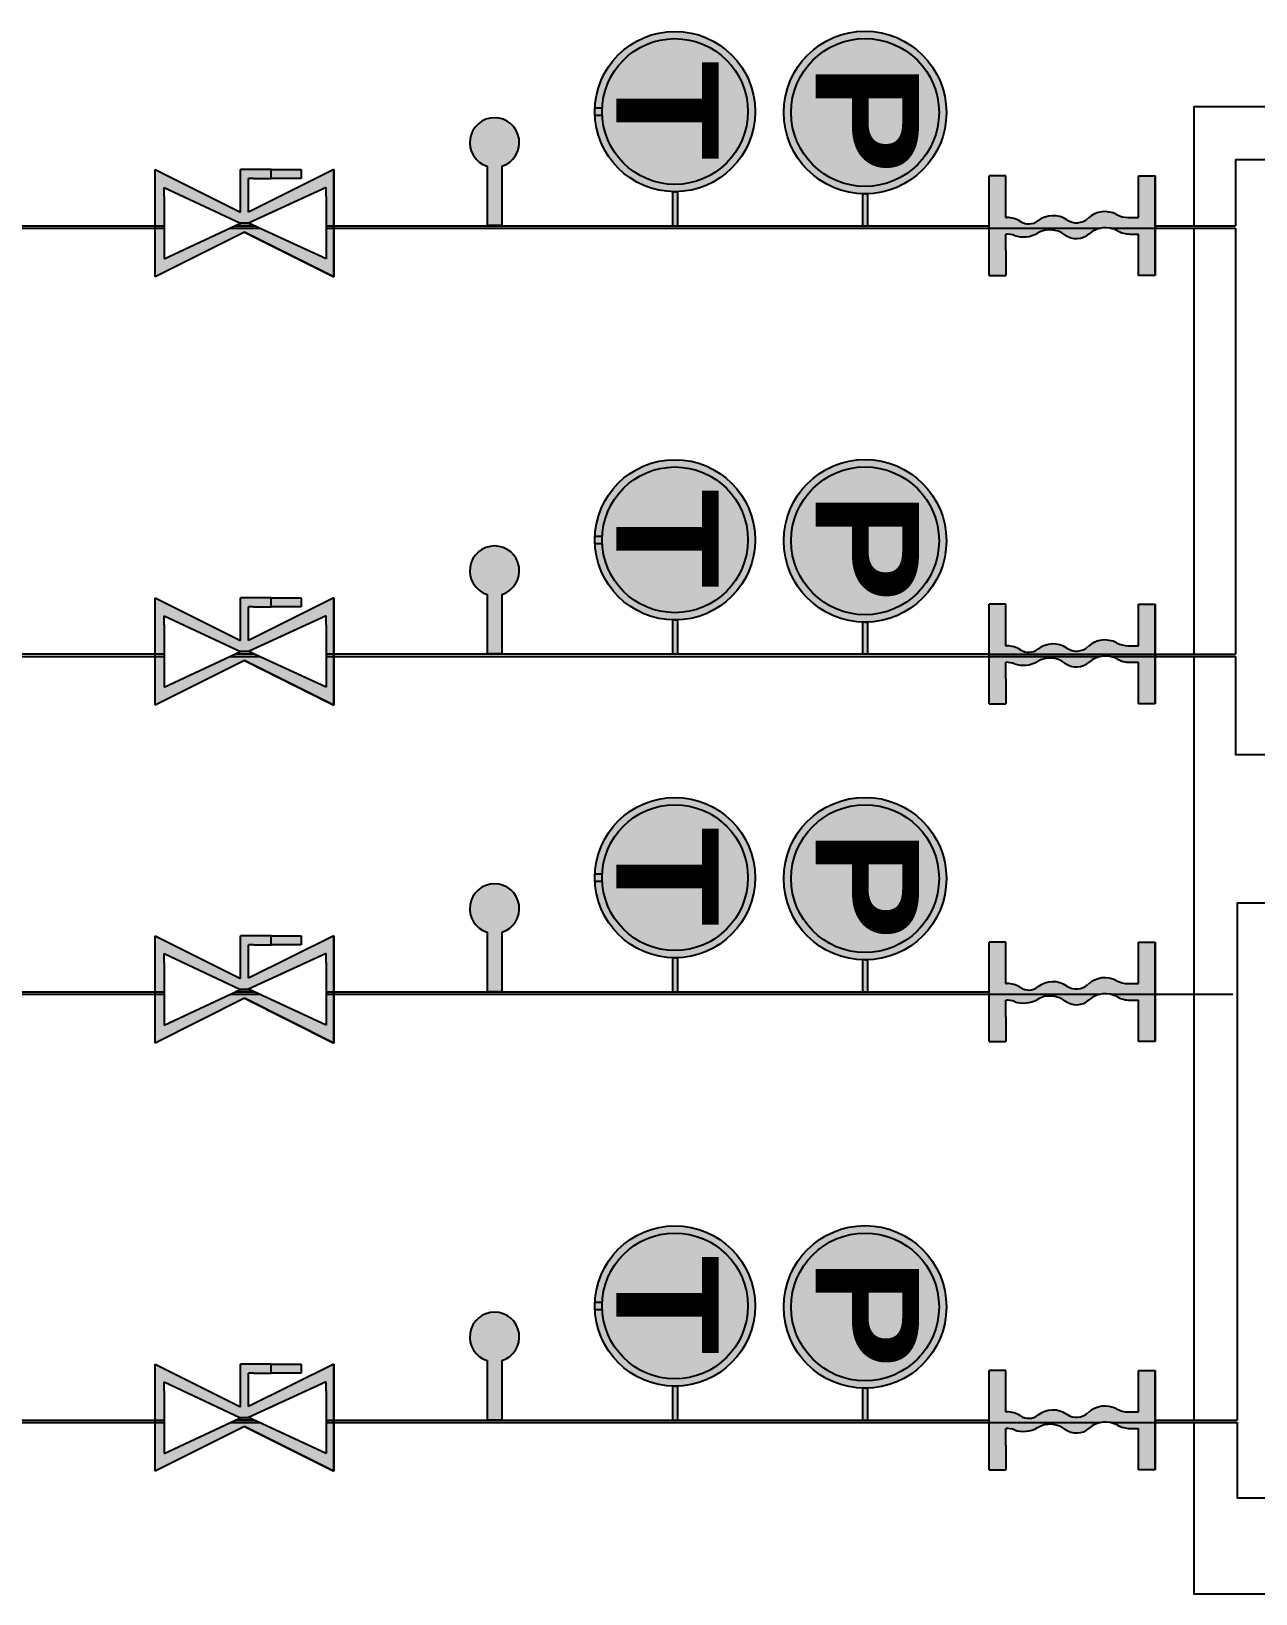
# Model space of a CAD drawing. Header units: millimetres. Extents: x -3738 to 3262, y -2165 to 2136.
# Drawn here: x 597.8 to 844.8, y -771.7 to -456.5 of the extents above; entities that cross this region are included whole.
import ezdxf

# ---------------------------------------------------------------- set-up
doc = ezdxf.new("R2010")
doc.units = ezdxf.units.MM
doc.styles.get("Standard").update_dxf_attribs({"font": 'arial.ttf'})

msp = doc.modelspace()

# ---------------------------------------------------------------- hatches: boundary and pattern name
h = msp.add_hatch(color=256)
h.set_gradient(color1=(255, 255, 255), tint=1)
h.paths.add_polyline_path([(742.34, -472.65, 1), (712.94, -472.65, 1)], flags=16)
h.paths.add_polyline_path([(701.8, -456.96), (701.8, -488.01), (752.63, -488.01), (752.63, -456.96)], flags=9)
h = msp.add_hatch(color=256)
h.set_gradient(color1=(255, 255, 255), tint=1)
h.paths.add_polyline_path([(742.34, -472.65, 1), (712.94, -472.65, 1)], flags=16)
h.paths.add_polyline_path([(701.8, -456.96), (701.8, -488.01), (752.63, -488.01), (752.63, -456.96)], flags=9)
h = msp.add_hatch(color=256)
h.set_gradient(color1=(255, 255, 255), tint=1)
h.paths.add_polyline_path([(711.49, -473.38), (712.96, -473.38, -0.012506), (712.94, -472.65, -0.012506), (712.96, -471.91), (711.49, -471.91, 0.011368), (711.47, -472.65, 0.011368)])
h.paths.add_polyline_path([(711.49, -473.38, 0.977519), (743.81, -472.65, 0.977519), (711.49, -471.91), (712.96, -471.91, -0.975297), (742.34, -472.65, -0.975297), (712.96, -473.38)])
h = msp.add_hatch(color=256)
h.set_gradient(color1=(255, 255, 255), tint=1)
h.paths.add_polyline_path([(727.64, -487.35, -0.38517), (713.01, -474.12), (711.54, -474.12, 0.387795), (727.64, -488.82, 1), (727.64, -456.48, 0.387795), (711.54, -471.18), (713.01, -471.18, -0.38517), (727.64, -457.95, -1)])
h = msp.add_hatch(color=256)
h.set_gradient(color1=(255, 255, 255), tint=1)
h.paths.add_polyline_path([(749.6, -473.6), (751.09, -473.6, -0.025016), (751.09, -472.11), (749.6, -472.11, 0.022739)])
h.paths.add_polyline_path([(749.6, -473.6, 0.400957), (765.98, -489.25, 1), (765.98, -456.45, 0.400957), (749.6, -472.11), (751.09, -472.11, -0.399638), (765.98, -457.95, -1), (765.98, -487.76, -0.399638), (751.09, -473.6)])
h = msp.add_hatch(color=256)
h.set_gradient(color1=(255, 255, 255), tint=1)
h.paths.add_polyline_path([(765.98, -487.76, -0.38517), (751.14, -474.34), (749.65, -474.34, 0.387795), (765.98, -489.25, 1), (765.98, -456.45, 0.387795), (749.65, -471.36), (751.14, -471.36, -0.38517), (765.98, -457.95, -1)])
h = msp.add_hatch(color=256)
h.set_gradient(color1=(255, 255, 255), tint=1)
h.paths.add_polyline_path([(780.88, -472.85, 1), (751.07, -472.85, 1)], flags=16)
h.paths.add_polyline_path([(741.74, -457.88), (741.74, -489.37), (793.29, -489.37), (793.29, -457.88)], flags=9)
h = msp.add_hatch(color=256)
h.set_gradient(color1=(255, 255, 255), tint=1)
h.paths.add_polyline_path([(780.88, -472.85, 1), (751.07, -472.85, 1)], flags=16)
h.paths.add_polyline_path([(741.74, -457.88), (741.74, -489.37), (793.29, -489.37), (793.29, -457.88)], flags=9)
h = msp.add_hatch(color=256)
h.set_gradient(color1=(255, 255, 255), tint=1)
h.paths.add_polyline_path([(692.75, -483.67, 6.513131), (689.75, -483.67), (689.75, -495.67), (692.75, -495.67)])
h = msp.add_hatch(color=256)
h.set_gradient(color1=(0, 0, 255), color2=(255, 255, 0), tint=1)
h.paths.add_polyline_path([(641.63, -492.94), (641.63, -486.18), (642.63, -486.18), (646.23, -486.18), (646.23, -484.37), (640.02, -484.37), (640.02, -485.24), (640.02, -492.98), (622.8, -484.37), (622.8, -506), (640.83, -496.99), (658.85, -506), (658.85, -484.37)])
h.paths.add_polyline_path([(641.63, -495.17), (657.28, -487.98), (657.28, -489.78), (657.28, -500.6), (657.28, -502.4)], flags=16)
h.paths.add_polyline_path([(640.02, -495.19), (624.6, -502.4), (624.6, -500.6), (624.6, -489.78), (624.6, -487.98)], flags=16)
h = msp.add_hatch(color=256)
h.set_gradient(color1=(255, 255, 255), tint=1)
h.paths.add_polyline_path([(641.63, -492.94), (641.63, -486.18), (642.63, -486.18), (646.23, -486.18), (646.23, -484.37), (640.02, -484.37), (640.02, -485.24), (640.02, -492.98), (622.8, -484.37), (622.8, -506), (640.83, -496.99), (658.85, -506), (658.85, -484.37)])
h.paths.add_polyline_path([(657.28, -487.98), (657.28, -489.78), (657.28, -500.6), (657.28, -502.4), (641.63, -495.17)], flags=16)
h.paths.add_polyline_path([(640.02, -495.19), (624.6, -502.4), (624.6, -500.6), (624.6, -489.78), (624.6, -487.98)], flags=16)
h = msp.add_hatch(color=256)
h.set_gradient(color1=(255, 255, 255), tint=1)
h.paths.add_polyline_path([(652.23, -484.37), (646.23, -484.37), (646.23, -486.18), (652.23, -486.18)])
h = msp.add_hatch(color=256)
h.set_gradient(color1=(255, 255, 255), tint=1)
h.paths.add_polyline_path([(791.03, -505.73), (794.37, -505.73), (794.37, -500.71), (794.37, -497.36), (794.42, -497.36, -0.084871), (796.09, -497.65, 0.220547), (800.74, -497.2, -0.300962), (806.27, -497.51, 0.352674), (811.16, -497.32, -0.316574), (816.91, -496.72, 0.128167), (819.36, -497.36), (821.15, -497.36), (821.15, -505.73), (824.5, -505.73), (824.5, -485.65), (821.15, -485.65), (821.15, -494.02), (819.06, -494.02, -0.122528), (816.71, -493.43, 0.319388), (810.94, -494.19, -0.349002), (806.68, -494.52, 0.322318), (800.82, -494.69, -0.317246), (797.33, -494.83, 0.144959), (794.6, -494.02), (794.37, -494.02), (794.37, -490.67), (794.37, -485.65), (791.03, -485.65)])
h = msp.add_hatch(color=256)
h.set_gradient(color1=(255, 255, 255), tint=1)
h.paths.add_polyline_path([(728.14, -488.82), (727.64, -488.82), (727.14, -488.82), (727.14, -495.19), (728.14, -495.19)])
h.paths.add_polyline_path([(728.14, -495.19), (727.14, -495.19), (727.14, -495.69), (728.14, -495.69)])
h = msp.add_hatch(color=256)
h.set_gradient(color1=(255, 255, 255), tint=1)
h.paths.add_polyline_path([(766.48, -489.25), (765.98, -489.25), (765.48, -489.25), (765.48, -495.19), (766.48, -495.19)])
h.paths.add_polyline_path([(766.48, -495.19), (765.48, -495.19), (765.48, -495.69), (766.48, -495.69)])
h = msp.add_hatch(color=256)
h.set_gradient(color1=(255, 255, 255), tint=1)
edge = h.paths.add_edge_path()
edge.add_line((824.5, -496.19), (815.47, -496.19))
edge.add_arc((814.46, -501.11), 5.02, 60.7856, 78.3359, ccw=False)
edge.add_arc((819.36, -492.34), 5.02, 240.7856, 270)
edge.add_line((819.36, -497.36), (821.15, -497.36))
edge.add_line((821.15, -497.36), (821.15, -505.73))
edge.add_line((821.15, -505.73), (824.5, -505.73))
edge.add_line((824.5, -505.73), (824.5, -496.19))
h = msp.add_hatch(color=256)
h.set_gradient(color1=(255, 255, 255), tint=1)
h.paths.add_polyline_path([(742.34, -559.06, 1), (712.94, -559.06, 1)], flags=16)
h.paths.add_polyline_path([(701.8, -543.37), (701.8, -574.42), (752.63, -574.42), (752.63, -543.37)], flags=9)
h = msp.add_hatch(color=256)
h.set_gradient(color1=(255, 255, 255), tint=1)
h.paths.add_polyline_path([(742.34, -559.06, 1), (712.94, -559.06, 1)], flags=16)
h.paths.add_polyline_path([(701.8, -543.37), (701.8, -574.42), (752.63, -574.42), (752.63, -543.37)], flags=9)
h = msp.add_hatch(color=256)
h.set_gradient(color1=(255, 255, 255), tint=1)
h.paths.add_polyline_path([(711.49, -559.79), (712.96, -559.79, -0.012506), (712.94, -559.06, -0.012506), (712.96, -558.32), (711.49, -558.32, 0.011368), (711.47, -559.06, 0.011368)])
h.paths.add_polyline_path([(711.49, -559.79, 0.977519), (743.81, -559.06, 0.977519), (711.49, -558.32), (712.96, -558.32, -0.975297), (742.34, -559.06, -0.975297), (712.96, -559.79)])
h = msp.add_hatch(color=256)
h.set_gradient(color1=(255, 255, 255), tint=1)
h.paths.add_polyline_path([(727.64, -573.76, -0.38517), (713.01, -560.53), (711.54, -560.53, 0.387795), (727.64, -575.23, 1), (727.64, -542.89, 0.387795), (711.54, -557.59), (713.01, -557.59, -0.38517), (727.64, -544.36, -1)])
h = msp.add_hatch(color=256)
h.set_gradient(color1=(255, 255, 255), tint=1)
h.paths.add_polyline_path([(780.88, -559.26, 1), (751.07, -559.26, 1)], flags=16)
h.paths.add_polyline_path([(741.74, -544.29), (741.74, -575.78), (793.29, -575.78), (793.29, -544.29)], flags=9)
h = msp.add_hatch(color=256)
h.set_gradient(color1=(255, 255, 255), tint=1)
h.paths.add_polyline_path([(780.88, -559.26, 1), (751.07, -559.26, 1)], flags=16)
h.paths.add_polyline_path([(741.74, -544.29), (741.74, -575.78), (793.29, -575.78), (793.29, -544.29)], flags=9)
h = msp.add_hatch(color=256)
h.set_gradient(color1=(255, 255, 255), tint=1)
h.paths.add_polyline_path([(749.6, -560.01), (751.09, -560.01, -0.025016), (751.09, -558.52), (749.6, -558.52, 0.022739)])
h.paths.add_polyline_path([(749.6, -560.01, 0.400957), (765.98, -575.66, 1), (765.98, -542.86, 0.400957), (749.6, -558.52), (751.09, -558.52, -0.399638), (765.98, -544.35, -1), (765.98, -574.17, -0.399638), (751.09, -560.01)])
h = msp.add_hatch(color=256)
h.set_gradient(color1=(255, 255, 255), tint=1)
h.paths.add_polyline_path([(765.98, -574.17, -0.38517), (751.14, -560.75), (749.65, -560.75, 0.387795), (765.98, -575.66, 1), (765.98, -542.86, 0.387795), (749.65, -557.77), (751.14, -557.77, -0.38517), (765.98, -544.35, -1)])
h = msp.add_hatch(color=256)
h.set_gradient(color1=(255, 255, 255), tint=1)
h.paths.add_polyline_path([(692.75, -570.07, 6.513131), (689.75, -570.07), (689.75, -582.07), (692.75, -582.07)])
h = msp.add_hatch(color=256)
h.set_gradient(color1=(0, 0, 255), color2=(255, 255, 0), tint=1)
h.paths.add_polyline_path([(641.63, -579.35), (641.63, -572.59), (642.63, -572.59), (646.23, -572.59), (646.23, -570.78), (640.02, -570.78), (640.02, -571.65), (640.02, -579.39), (622.8, -570.78), (622.8, -592.41), (640.83, -583.4), (658.85, -592.41), (658.85, -570.78)])
h.paths.add_polyline_path([(641.63, -581.58), (657.28, -574.39), (657.28, -576.19), (657.28, -587.01), (657.28, -588.81)], flags=16)
h.paths.add_polyline_path([(640.02, -581.6), (624.6, -588.81), (624.6, -587.01), (624.6, -576.19), (624.6, -574.39)], flags=16)
h = msp.add_hatch(color=256)
h.set_gradient(color1=(255, 255, 255), tint=1)
h.paths.add_polyline_path([(641.63, -579.35), (641.63, -572.59), (642.63, -572.59), (646.23, -572.59), (646.23, -570.78), (640.02, -570.78), (640.02, -571.65), (640.02, -579.39), (622.8, -570.78), (622.8, -592.41), (640.83, -583.4), (658.85, -592.41), (658.85, -570.78)])
h.paths.add_polyline_path([(657.28, -574.39), (657.28, -576.19), (657.28, -587.01), (657.28, -588.81), (641.63, -581.58)], flags=16)
h.paths.add_polyline_path([(640.02, -581.6), (624.6, -588.81), (624.6, -587.01), (624.6, -576.19), (624.6, -574.39)], flags=16)
h = msp.add_hatch(color=256)
h.set_gradient(color1=(255, 255, 255), tint=1)
h.paths.add_polyline_path([(652.23, -570.78), (646.23, -570.78), (646.23, -572.59), (652.23, -572.59)])
h = msp.add_hatch(color=256)
h.set_gradient(color1=(255, 255, 255), tint=1)
h.paths.add_polyline_path([(791.03, -592.14), (794.37, -592.14), (794.37, -587.12), (794.37, -583.77), (794.42, -583.77, -0.084871), (796.09, -584.06, 0.220547), (800.74, -583.61, -0.300962), (806.27, -583.92, 0.352674), (811.16, -583.73, -0.316574), (816.91, -583.13, 0.128167), (819.36, -583.77), (821.15, -583.77), (821.15, -592.14), (824.5, -592.14), (824.5, -572.06), (821.15, -572.06), (821.15, -580.43), (819.06, -580.43, -0.122528), (816.71, -579.84, 0.319388), (810.94, -580.6, -0.349002), (806.68, -580.93, 0.322318), (800.82, -581.1, -0.317246), (797.33, -581.24, 0.144959), (794.6, -580.43), (794.37, -580.43), (794.37, -577.08), (794.37, -572.06), (791.03, -572.06)])
h = msp.add_hatch(color=256)
h.set_gradient(color1=(255, 255, 255), tint=1)
h.paths.add_polyline_path([(728.14, -575.23), (727.64, -575.23), (727.14, -575.23), (727.14, -581.6), (728.14, -581.6)])
h.paths.add_polyline_path([(728.14, -581.6), (727.14, -581.6), (727.14, -582.1), (728.14, -582.1)])
h = msp.add_hatch(color=256)
h.set_gradient(color1=(255, 255, 255), tint=1)
h.paths.add_polyline_path([(766.48, -575.66), (765.98, -575.66), (765.48, -575.66), (765.48, -581.6), (766.48, -581.6)])
h.paths.add_polyline_path([(766.48, -581.6), (765.48, -581.6), (765.48, -582.1), (766.48, -582.1)])
h = msp.add_hatch(color=256)
h.set_gradient(color1=(255, 255, 255), tint=1)
edge = h.paths.add_edge_path()
edge.add_line((824.5, -582.6), (815.47, -582.6))
edge.add_arc((814.46, -587.52), 5.02, 60.7856, 78.3359, ccw=False)
edge.add_arc((819.36, -578.75), 5.02, 240.7856, 270)
edge.add_line((819.36, -583.77), (821.15, -583.77))
edge.add_line((821.15, -583.77), (821.15, -592.14))
edge.add_line((821.15, -592.14), (824.5, -592.14))
edge.add_line((824.5, -592.14), (824.5, -582.6))
h = msp.add_hatch(color=256)
h.set_gradient(color1=(255, 255, 255), tint=1)
h.paths.add_polyline_path([(742.34, -627.21, 1), (712.94, -627.21, 1)], flags=16)
h.paths.add_polyline_path([(701.8, -611.52), (701.8, -642.57), (752.63, -642.57), (752.63, -611.52)], flags=9)
h = msp.add_hatch(color=256)
h.set_gradient(color1=(255, 255, 255), tint=1)
h.paths.add_polyline_path([(742.34, -627.21, 1), (712.94, -627.21, 1)], flags=16)
h.paths.add_polyline_path([(701.8, -611.52), (701.8, -642.57), (752.63, -642.57), (752.63, -611.52)], flags=9)
h = msp.add_hatch(color=256)
h.set_gradient(color1=(255, 255, 255), tint=1)
h.paths.add_polyline_path([(711.49, -627.94), (712.96, -627.94, -0.012506), (712.94, -627.21, -0.012506), (712.96, -626.47), (711.49, -626.47, 0.011368), (711.47, -627.21, 0.011368)])
h.paths.add_polyline_path([(711.49, -627.94, 0.977519), (743.81, -627.21, 0.977519), (711.49, -626.47), (712.96, -626.47, -0.975297), (742.34, -627.21, -0.975297), (712.96, -627.94)])
h = msp.add_hatch(color=256)
h.set_gradient(color1=(255, 255, 255), tint=1)
h.paths.add_polyline_path([(727.64, -641.91, -0.38517), (713.01, -628.68), (711.54, -628.68, 0.387795), (727.64, -643.38, 1), (727.64, -611.04, 0.387795), (711.54, -625.74), (713.01, -625.74, -0.38517), (727.64, -612.51, -1)])
h = msp.add_hatch(color=256)
h.set_gradient(color1=(255, 255, 255), tint=1)
h.paths.add_polyline_path([(749.6, -628.16), (751.09, -628.16, -0.025016), (751.09, -626.67), (749.6, -626.67, 0.022739)])
h.paths.add_polyline_path([(749.6, -628.16, 0.400957), (765.98, -643.81, 1), (765.98, -611.02, 0.400957), (749.6, -626.67), (751.09, -626.67, -0.399638), (765.98, -612.51, -1), (765.98, -642.32, -0.399638), (751.09, -628.16)])
h = msp.add_hatch(color=256)
h.set_gradient(color1=(255, 255, 255), tint=1)
h.paths.add_polyline_path([(765.98, -642.32, -0.38517), (751.14, -628.9), (749.65, -628.9, 0.387795), (765.98, -643.81, 1), (765.98, -611.02, 0.387795), (749.65, -625.92), (751.14, -625.92, -0.38517), (765.98, -612.51, -1)])
h = msp.add_hatch(color=256)
h.set_gradient(color1=(255, 255, 255), tint=1)
h.paths.add_polyline_path([(780.88, -627.41, 1), (751.07, -627.41, 1)], flags=16)
h.paths.add_polyline_path([(741.74, -612.44), (741.74, -643.93), (793.29, -643.93), (793.29, -612.44)], flags=9)
h = msp.add_hatch(color=256)
h.set_gradient(color1=(255, 255, 255), tint=1)
h.paths.add_polyline_path([(780.88, -627.41, 1), (751.07, -627.41, 1)], flags=16)
h.paths.add_polyline_path([(741.74, -612.44), (741.74, -643.93), (793.29, -643.93), (793.29, -612.44)], flags=9)
h = msp.add_hatch(color=256)
h.set_gradient(color1=(255, 255, 255), tint=1)
h.paths.add_polyline_path([(692.75, -638.23, 6.513131), (689.75, -638.23), (689.75, -650.23), (692.75, -650.23)])
h = msp.add_hatch(color=256)
h.set_gradient(color1=(0, 0, 255), color2=(255, 255, 0), tint=1)
h.paths.add_polyline_path([(641.63, -647.5), (641.63, -640.74), (642.63, -640.74), (646.23, -640.74), (646.23, -638.94), (640.02, -638.94), (640.02, -639.81), (640.02, -647.54), (622.8, -638.94), (622.8, -660.57), (640.83, -651.55), (658.85, -660.57), (658.85, -638.94)])
h.paths.add_polyline_path([(641.63, -649.73), (657.28, -642.54), (657.28, -644.34), (657.28, -655.16), (657.28, -656.96)], flags=16)
h.paths.add_polyline_path([(640.02, -649.75), (624.6, -656.96), (624.6, -655.16), (624.6, -644.34), (624.6, -642.54)], flags=16)
h = msp.add_hatch(color=256)
h.set_gradient(color1=(255, 255, 255), tint=1)
h.paths.add_polyline_path([(641.63, -647.5), (641.63, -640.74), (642.63, -640.74), (646.23, -640.74), (646.23, -638.94), (640.02, -638.94), (640.02, -639.81), (640.02, -647.54), (622.8, -638.94), (622.8, -660.57), (640.83, -651.55), (658.85, -660.57), (658.85, -638.94)])
h.paths.add_polyline_path([(657.28, -642.54), (657.28, -644.34), (657.28, -655.16), (657.28, -656.96), (641.63, -649.73)], flags=16)
h.paths.add_polyline_path([(640.02, -649.75), (624.6, -656.96), (624.6, -655.16), (624.6, -644.34), (624.6, -642.54)], flags=16)
h = msp.add_hatch(color=256)
h.set_gradient(color1=(255, 255, 255), tint=1)
h.paths.add_polyline_path([(652.23, -638.94), (646.23, -638.94), (646.23, -640.74), (652.23, -640.74)])
h = msp.add_hatch(color=256)
h.set_gradient(color1=(255, 255, 255), tint=1)
h.paths.add_polyline_path([(791.03, -660.29), (794.37, -660.29), (794.37, -655.27), (794.37, -651.92), (794.42, -651.92, -0.084871), (796.09, -652.21, 0.220547), (800.74, -651.76, -0.300962), (806.27, -652.07, 0.352674), (811.16, -651.88, -0.316574), (816.91, -651.29, 0.128167), (819.36, -651.92), (821.15, -651.92), (821.15, -660.29), (824.5, -660.29), (824.5, -640.21), (821.15, -640.21), (821.15, -648.58), (819.06, -648.58, -0.122528), (816.71, -647.99, 0.319388), (810.94, -648.75, -0.349002), (806.68, -649.08, 0.322318), (800.82, -649.25, -0.317246), (797.33, -649.39, 0.144959), (794.6, -648.58), (794.37, -648.58), (794.37, -645.23), (794.37, -640.21), (791.03, -640.21)])
h = msp.add_hatch(color=256)
h.set_gradient(color1=(255, 255, 255), tint=1)
h.paths.add_polyline_path([(728.14, -643.38), (727.64, -643.38), (727.14, -643.38), (727.14, -649.75), (728.14, -649.75)])
h.paths.add_polyline_path([(728.14, -649.75), (727.14, -649.75), (727.14, -650.25), (728.14, -650.25)])
h = msp.add_hatch(color=256)
h.set_gradient(color1=(255, 255, 255), tint=1)
h.paths.add_polyline_path([(766.48, -643.81), (765.98, -643.81), (765.48, -643.81), (765.48, -649.75), (766.48, -649.75)])
h.paths.add_polyline_path([(766.48, -649.75), (765.48, -649.75), (765.48, -650.25), (766.48, -650.25)])
h = msp.add_hatch(color=256)
h.set_gradient(color1=(255, 255, 255), tint=1)
edge = h.paths.add_edge_path()
edge.add_line((824.5, -650.75), (815.47, -650.75))
edge.add_arc((814.46, -655.67), 5.02, 60.7856, 78.3359, ccw=False)
edge.add_arc((819.36, -646.9), 5.02, 240.7856, 270)
edge.add_line((819.36, -651.92), (821.15, -651.92))
edge.add_line((821.15, -651.92), (821.15, -660.29))
edge.add_line((821.15, -660.29), (824.5, -660.29))
edge.add_line((824.5, -660.29), (824.5, -650.75))
h = msp.add_hatch(color=256)
h.set_gradient(color1=(255, 255, 255), tint=1)
h.paths.add_polyline_path([(742.34, -713.62, 1), (712.94, -713.62, 1)], flags=16)
h.paths.add_polyline_path([(701.8, -697.93), (701.8, -728.98), (752.63, -728.98), (752.63, -697.93)], flags=9)
h = msp.add_hatch(color=256)
h.set_gradient(color1=(255, 255, 255), tint=1)
h.paths.add_polyline_path([(742.34, -713.62, 1), (712.94, -713.62, 1)], flags=16)
h.paths.add_polyline_path([(701.8, -697.93), (701.8, -728.98), (752.63, -728.98), (752.63, -697.93)], flags=9)
h = msp.add_hatch(color=256)
h.set_gradient(color1=(255, 255, 255), tint=1)
h.paths.add_polyline_path([(711.49, -714.35), (712.96, -714.35, -0.012506), (712.94, -713.62, -0.012506), (712.96, -712.88), (711.49, -712.88, 0.011368), (711.47, -713.62, 0.011368)])
h.paths.add_polyline_path([(711.49, -714.35, 0.977519), (743.81, -713.62, 0.977519), (711.49, -712.88), (712.96, -712.88, -0.975297), (742.34, -713.62, -0.975297), (712.96, -714.35)])
h = msp.add_hatch(color=256)
h.set_gradient(color1=(255, 255, 255), tint=1)
h.paths.add_polyline_path([(727.64, -728.32, -0.38517), (713.01, -715.09), (711.54, -715.09, 0.387795), (727.64, -729.79, 1), (727.64, -697.45, 0.387795), (711.54, -712.15), (713.01, -712.15, -0.38517), (727.64, -698.92, -1)])
h = msp.add_hatch(color=256)
h.set_gradient(color1=(255, 255, 255), tint=1)
h.paths.add_polyline_path([(780.88, -713.82, 1), (751.07, -713.82, 1)], flags=16)
h.paths.add_polyline_path([(741.74, -698.85), (741.74, -730.34), (793.29, -730.34), (793.29, -698.85)], flags=9)
h = msp.add_hatch(color=256)
h.set_gradient(color1=(255, 255, 255), tint=1)
h.paths.add_polyline_path([(780.88, -713.82, 1), (751.07, -713.82, 1)], flags=16)
h.paths.add_polyline_path([(741.74, -698.85), (741.74, -730.34), (793.29, -730.34), (793.29, -698.85)], flags=9)
h = msp.add_hatch(color=256)
h.set_gradient(color1=(255, 255, 255), tint=1)
h.paths.add_polyline_path([(749.6, -714.57), (751.09, -714.57, -0.025016), (751.09, -713.08), (749.6, -713.08, 0.022739)])
h.paths.add_polyline_path([(749.6, -714.57, 0.400957), (765.98, -730.22, 1), (765.98, -697.42, 0.400957), (749.6, -713.08), (751.09, -713.08, -0.399638), (765.98, -698.92, -1), (765.98, -728.73, -0.399638), (751.09, -714.57)])
h = msp.add_hatch(color=256)
h.set_gradient(color1=(255, 255, 255), tint=1)
h.paths.add_polyline_path([(765.98, -728.73, -0.38517), (751.14, -715.31), (749.65, -715.31, 0.387795), (765.98, -730.22, 1), (765.98, -697.42, 0.387795), (749.65, -712.33), (751.14, -712.33, -0.38517), (765.98, -698.92, -1)])
h = msp.add_hatch(color=256)
h.set_gradient(color1=(255, 255, 255), tint=1)
h.paths.add_polyline_path([(692.75, -724.64, 6.513131), (689.75, -724.64), (689.75, -736.64), (692.75, -736.64)])
h = msp.add_hatch(color=256)
h.set_gradient(color1=(0, 0, 255), color2=(255, 255, 0), tint=1)
h.paths.add_polyline_path([(641.63, -733.91), (641.63, -727.15), (642.63, -727.15), (646.23, -727.15), (646.23, -725.34), (640.02, -725.34), (640.02, -726.21), (640.02, -733.95), (622.8, -725.34), (622.8, -746.97), (640.83, -737.96), (658.85, -746.97), (658.85, -725.34)])
h.paths.add_polyline_path([(641.63, -736.14), (657.28, -728.95), (657.28, -730.75), (657.28, -741.57), (657.28, -743.37)], flags=16)
h.paths.add_polyline_path([(640.02, -736.16), (624.6, -743.37), (624.6, -741.57), (624.6, -730.75), (624.6, -728.95)], flags=16)
h = msp.add_hatch(color=256)
h.set_gradient(color1=(255, 255, 255), tint=1)
h.paths.add_polyline_path([(641.63, -733.91), (641.63, -727.15), (642.63, -727.15), (646.23, -727.15), (646.23, -725.34), (640.02, -725.34), (640.02, -726.21), (640.02, -733.95), (622.8, -725.34), (622.8, -746.97), (640.83, -737.96), (658.85, -746.97), (658.85, -725.34)])
h.paths.add_polyline_path([(657.28, -728.95), (657.28, -730.75), (657.28, -741.57), (657.28, -743.37), (641.63, -736.14)], flags=16)
h.paths.add_polyline_path([(640.02, -736.16), (624.6, -743.37), (624.6, -741.57), (624.6, -730.75), (624.6, -728.95)], flags=16)
h = msp.add_hatch(color=256)
h.set_gradient(color1=(255, 255, 255), tint=1)
h.paths.add_polyline_path([(652.23, -725.34), (646.23, -725.34), (646.23, -727.15), (652.23, -727.15)])
h = msp.add_hatch(color=256)
h.set_gradient(color1=(255, 255, 255), tint=1)
h.paths.add_polyline_path([(791.03, -746.7), (794.37, -746.7), (794.37, -741.68), (794.37, -738.33), (794.42, -738.33, -0.084871), (796.09, -738.62, 0.220547), (800.74, -738.17, -0.300962), (806.27, -738.48, 0.352674), (811.16, -738.29, -0.316574), (816.91, -737.69, 0.128167), (819.36, -738.33), (821.15, -738.33), (821.15, -746.7), (824.5, -746.7), (824.5, -726.62), (821.15, -726.62), (821.15, -734.99), (819.06, -734.99, -0.122528), (816.71, -734.4, 0.319388), (810.94, -735.16, -0.349002), (806.68, -735.49, 0.322318), (800.82, -735.66, -0.317246), (797.33, -735.8, 0.144959), (794.6, -734.99), (794.37, -734.99), (794.37, -731.64), (794.37, -726.62), (791.03, -726.62)])
h = msp.add_hatch(color=256)
h.set_gradient(color1=(255, 255, 255), tint=1)
h.paths.add_polyline_path([(728.14, -729.79), (727.64, -729.79), (727.14, -729.79), (727.14, -736.16), (728.14, -736.16)])
h.paths.add_polyline_path([(728.14, -736.16), (727.14, -736.16), (727.14, -736.66), (728.14, -736.66)])
h = msp.add_hatch(color=256)
h.set_gradient(color1=(255, 255, 255), tint=1)
h.paths.add_polyline_path([(766.48, -730.22), (765.98, -730.22), (765.48, -730.22), (765.48, -736.16), (766.48, -736.16)])
h.paths.add_polyline_path([(766.48, -736.16), (765.48, -736.16), (765.48, -736.66), (766.48, -736.66)])
h = msp.add_hatch(color=256)
h.set_gradient(color1=(255, 255, 255), tint=1)
edge = h.paths.add_edge_path()
edge.add_line((824.5, -737.16), (815.47, -737.16))
edge.add_arc((814.46, -742.08), 5.02, 60.7856, 78.3359, ccw=False)
edge.add_arc((819.36, -733.31), 5.02, 240.7856, 270)
edge.add_line((819.36, -738.33), (821.15, -738.33))
edge.add_line((821.15, -738.33), (821.15, -746.7))
edge.add_line((821.15, -746.7), (824.5, -746.7))
edge.add_line((824.5, -746.7), (824.5, -737.16))

# ---------------------------------------------------------------- linework, layer by layer
for p, q in [((711.49, -471.91), (712.96, -471.91)), ((711.49, -473.38), (712.96, -473.38)), ((622.8, -487.98), (622.8, -484.37)), ((622.8, -506), (622.8, -484.37)), ((622.8, -484.37), (640.02, -492.98)), ((640.02, -485.24), (640.02, -484.37)), ((646.23, -484.37), (640.02, -484.37)), ((640.02, -492.98), (640.02, -485.24)), ((658.85, -484.37), (641.63, -492.94)), ((646.23, -486.18), (646.23, -484.37)), ((646.23, -484.37), (652.23, -484.37)), ((652.23, -484.37), (652.23, -486.18)), ((658.85, -487.98), (658.85, -484.37)), ((658.85, -484.37), (658.85, -506)), ((689.75, -483.67), (689.75, -495.67)), ((692.75, -483.67), (692.75, -495.67)), ((622.8, -506), (622.8, -487.98)), ((624.6, -489.78), (624.6, -487.98)), ((624.6, -487.98), (640.02, -495.19)), ((641.63, -492.94), (641.63, -486.18)), ((642.63, -486.18), (641.63, -486.18)), ((657.28, -487.98), (641.63, -495.17)), ((642.63, -486.18), (646.23, -486.18)), ((652.23, -486.18), (646.23, -486.18)), ((657.28, -489.78), (657.28, -487.98)), ((658.85, -506), (658.85, -487.98)), ((791.03, -489), (791.03, -485.65)), ((791.03, -505.73), (791.03, -485.65)), ((794.37, -485.65), (791.03, -485.65)), ((794.37, -490.67), (794.37, -485.65)), ((821.15, -494.02), (821.15, -485.65)), ((821.15, -485.65), (824.5, -485.65)), ((824.5, -489), (824.5, -485.65)), ((824.5, -485.65), (824.5, -505.73)), ((624.6, -489.78), (624.6, -500.6)), ((657.28, -489.78), (657.28, -500.6)), ((727.64, -488.82), (727.14, -488.82)), ((727.14, -488.82), (727.14, -495.69)), ((727.64, -488.82), (728.14, -488.82)), ((728.14, -488.82), (728.14, -495.69)), ((765.98, -489.25), (765.48, -489.25)), ((765.48, -489.25), (765.48, -495.69)), ((765.98, -489.25), (766.48, -489.25)), ((766.48, -489.25), (766.48, -495.69)), ((791.03, -505.73), (791.03, -489)), ((794.37, -494.02), (794.37, -490.67)), ((824.5, -505.73), (824.5, -489)), ((794.37, -494.02), (794.6, -494.02)), ((819.06, -494.02), (821.15, -494.02)), ((371.32, -495.68), (624.6, -495.68)), ((545.7, -496.18), (624.6, -496.18)), ((640.83, -496.99), (622.8, -506)), ((640.83, -496.99), (622.8, -506)), ((624.6, -502.4), (640.02, -495.19)), ((637.9, -496.18), (643.83, -496.18)), ((642.76, -495.69), (638.95, -495.69)), ((638.96, -495.68), (642.75, -495.68)), ((641.68, -495.19), (640.02, -495.19)), ((640.83, -496.99), (658.85, -506)), ((658.85, -506), (640.83, -496.99)), ((657.28, -502.4), (641.63, -495.17)), ((657.28, -495.68), (791.03, -495.68)), ((657.28, -496.18), (813.47, -496.18)), ((692.75, -495.67), (689.75, -495.67)), ((794.37, -500.71), (794.37, -497.36)), ((794.37, -497.36), (794.42, -497.36)), ((798.12, -495.19), (798.09, -495.19)), ((815.44, -496.18), (840.14, -496.18)), ((819.36, -497.36), (821.15, -497.36)), ((821.15, -505.73), (821.15, -497.36)), ((824.5, -495.68), (840.14, -495.68)), ((840.14, -495.68), (840.68, -495.68)), ((840.14, -496.18), (840.68, -496.18)), ((624.6, -500.6), (624.6, -502.4)), ((657.28, -500.6), (657.28, -502.4)), ((794.37, -500.71), (794.37, -505.73)), ((622.8, -506), (622.8, -502.4)), ((658.85, -506), (658.85, -502.4)), ((791.03, -505.73), (791.03, -502.38)), ((824.5, -505.73), (824.5, -502.38)), ((791.03, -505.73), (794.37, -505.73)), ((824.5, -505.73), (821.15, -505.73)), ((711.49, -558.32), (712.96, -558.32)), ((711.49, -559.79), (712.96, -559.79)), ((689.75, -570.07), (689.75, -582.07)), ((692.75, -570.07), (692.75, -582.07)), ((622.8, -574.39), (622.8, -570.78)), ((622.8, -592.41), (622.8, -570.78)), ((622.8, -570.78), (640.02, -579.39)), ((640.02, -571.65), (640.02, -570.78)), ((646.23, -570.78), (640.02, -570.78)), ((640.02, -579.39), (640.02, -571.65)), ((658.85, -570.78), (641.63, -579.35)), ((641.63, -579.35), (641.63, -572.59)), ((642.63, -572.59), (641.63, -572.59)), ((642.63, -572.59), (646.23, -572.59)), ((646.23, -572.59), (646.23, -570.78)), ((646.23, -570.78), (652.23, -570.78)), ((652.23, -572.59), (646.23, -572.59)), ((652.23, -570.78), (652.23, -572.59)), ((658.85, -574.39), (658.85, -570.78)), ((658.85, -570.78), (658.85, -592.41)), ((791.03, -575.4), (791.03, -572.06)), ((791.03, -592.14), (791.03, -572.06)), ((794.37, -572.06), (791.03, -572.06)), ((794.37, -577.08), (794.37, -572.06)), ((821.15, -580.43), (821.15, -572.06)), ((821.15, -572.06), (824.5, -572.06)), ((824.5, -575.4), (824.5, -572.06)), ((824.5, -572.06), (824.5, -592.14)), ((622.8, -592.41), (622.8, -574.39)), ((624.6, -576.19), (624.6, -574.39)), ((624.6, -574.39), (640.02, -581.6)), ((624.6, -576.19), (624.6, -587.01)), ((657.28, -574.39), (641.63, -581.58)), ((657.28, -576.19), (657.28, -574.39)), ((657.28, -576.19), (657.28, -587.01)), ((658.85, -592.41), (658.85, -574.39)), ((727.64, -575.23), (727.14, -575.23)), ((727.14, -575.23), (727.14, -582.1)), ((727.64, -575.23), (728.14, -575.23)), ((728.14, -575.23), (728.14, -582.1)), ((765.98, -575.66), (765.48, -575.66)), ((765.48, -575.66), (765.48, -582.1)), ((765.98, -575.66), (766.48, -575.66)), ((766.48, -575.66), (766.48, -582.1)), ((791.03, -592.14), (791.03, -575.4)), ((824.5, -592.14), (824.5, -575.4)), ((794.37, -580.43), (794.37, -577.08)), ((371.32, -582.59), (624.6, -582.59)), ((545.7, -582.09), (624.6, -582.09)), ((624.6, -588.81), (640.02, -581.6)), ((637.9, -582.59), (643.83, -582.59)), ((642.76, -582.1), (638.95, -582.1)), ((638.96, -582.09), (642.75, -582.09)), ((641.68, -581.6), (640.02, -581.6)), ((657.28, -588.81), (641.63, -581.58)), ((657.28, -582.09), (791.03, -582.09)), ((657.28, -582.59), (813.47, -582.59)), ((692.75, -582.07), (689.75, -582.07)), ((791.03, -582.1), (832.29, -582.1)), ((794.37, -580.43), (794.6, -580.43)), ((798.12, -581.6), (798.09, -581.6)), ((815.44, -582.59), (840.14, -582.59)), ((819.06, -580.43), (821.15, -580.43)), ((832.29, -582.1), (840.68, -582.1)), ((840.14, -582.59), (840.68, -582.59)), ((640.83, -583.4), (622.8, -592.41)), ((640.83, -583.4), (622.8, -592.41)), ((640.83, -583.4), (658.85, -592.41)), ((658.85, -592.41), (640.83, -583.4)), ((794.37, -587.12), (794.37, -583.77)), ((794.37, -583.77), (794.42, -583.77)), ((819.36, -583.77), (821.15, -583.77)), ((821.15, -592.14), (821.15, -583.77)), ((622.8, -592.41), (622.8, -588.81)), ((624.6, -587.01), (624.6, -588.81)), ((657.28, -587.01), (657.28, -588.81)), ((658.85, -592.41), (658.85, -588.81)), ((791.03, -592.14), (791.03, -588.79)), ((794.37, -587.12), (794.37, -592.14)), ((824.5, -592.14), (824.5, -588.79)), ((791.03, -592.14), (794.37, -592.14)), ((824.5, -592.14), (821.15, -592.14)), ((711.49, -626.47), (712.96, -626.47)), ((711.49, -627.94), (712.96, -627.94)), ((622.8, -642.54), (622.8, -638.94)), ((622.8, -660.57), (622.8, -638.94)), ((622.8, -638.94), (640.02, -647.54)), ((640.02, -639.81), (640.02, -638.94)), ((646.23, -638.94), (640.02, -638.94)), ((640.02, -647.54), (640.02, -639.81)), ((658.85, -638.94), (641.63, -647.5)), ((646.23, -640.74), (646.23, -638.94)), ((646.23, -638.94), (652.23, -638.94)), ((652.23, -638.94), (652.23, -640.74)), ((658.85, -642.54), (658.85, -638.94)), ((658.85, -638.94), (658.85, -660.57)), ((689.75, -638.23), (689.75, -650.23)), ((692.75, -638.23), (692.75, -650.23)), ((622.8, -660.57), (622.8, -642.54)), ((624.6, -644.34), (624.6, -642.54)), ((624.6, -642.54), (640.02, -649.75)), ((641.63, -647.5), (641.63, -640.74)), ((642.63, -640.74), (641.63, -640.74)), ((657.28, -642.54), (641.63, -649.73)), ((642.63, -640.74), (646.23, -640.74)), ((652.23, -640.74), (646.23, -640.74)), ((657.28, -644.34), (657.28, -642.54)), ((658.85, -660.57), (658.85, -642.54)), ((791.03, -643.56), (791.03, -640.21)), ((791.03, -660.29), (791.03, -640.21)), ((794.37, -640.21), (791.03, -640.21)), ((794.37, -645.23), (794.37, -640.21)), ((821.15, -648.58), (821.15, -640.21)), ((821.15, -640.21), (824.5, -640.21)), ((824.5, -643.56), (824.5, -640.21)), ((824.5, -640.21), (824.5, -660.29)), ((624.6, -644.34), (624.6, -655.16)), ((657.28, -644.34), (657.28, -655.16)), ((727.64, -643.38), (727.14, -643.38)), ((727.14, -643.38), (727.14, -650.25)), ((727.64, -643.38), (728.14, -643.38)), ((728.14, -643.38), (728.14, -650.25)), ((765.98, -643.81), (765.48, -643.81)), ((765.48, -643.81), (765.48, -650.25)), ((765.98, -643.81), (766.48, -643.81)), ((766.48, -643.81), (766.48, -650.25)), ((791.03, -660.29), (791.03, -643.56)), ((794.37, -648.58), (794.37, -645.23)), ((824.5, -660.29), (824.5, -643.56)), ((794.37, -648.58), (794.6, -648.58)), ((819.06, -648.58), (821.15, -648.58)), ((371.32, -650.24), (624.6, -650.24)), ((545.7, -650.74), (624.6, -650.74)), ((640.83, -651.55), (622.8, -660.57)), ((640.83, -651.55), (622.8, -660.57)), ((624.6, -656.96), (640.02, -649.75)), ((637.9, -650.74), (643.83, -650.74)), ((642.76, -650.25), (638.95, -650.25)), ((638.96, -650.24), (642.75, -650.24)), ((641.68, -649.75), (640.02, -649.75)), ((640.83, -651.55), (658.85, -660.57)), ((658.85, -660.57), (640.83, -651.55)), ((657.28, -656.96), (641.63, -649.73)), ((657.28, -650.24), (791.03, -650.24)), ((657.28, -650.74), (813.47, -650.74)), ((692.75, -650.23), (689.75, -650.23)), ((794.37, -655.27), (794.37, -651.92)), ((794.37, -651.92), (794.42, -651.92)), ((798.12, -649.75), (798.09, -649.75)), ((815.44, -650.74), (840.14, -650.74)), ((819.36, -651.92), (821.15, -651.92)), ((821.15, -660.29), (821.15, -651.92)), ((624.6, -655.16), (624.6, -656.96)), ((657.28, -655.16), (657.28, -656.96)), ((794.37, -655.27), (794.37, -660.29)), ((622.8, -660.57), (622.8, -656.96)), ((658.85, -660.57), (658.85, -656.96)), ((791.03, -660.29), (791.03, -656.95)), ((824.5, -660.29), (824.5, -656.95)), ((791.03, -660.29), (794.37, -660.29)), ((824.5, -660.29), (821.15, -660.29)), ((711.49, -712.88), (712.96, -712.88)), ((711.49, -714.35), (712.96, -714.35)), ((689.75, -724.64), (689.75, -736.64)), ((692.75, -724.64), (692.75, -736.64)), ((622.8, -728.95), (622.8, -725.34)), ((622.8, -746.97), (622.8, -725.34)), ((622.8, -725.34), (640.02, -733.95)), ((640.02, -726.21), (640.02, -725.34)), ((646.23, -725.34), (640.02, -725.34)), ((640.02, -733.95), (640.02, -726.21)), ((658.85, -725.34), (641.63, -733.91)), ((641.63, -733.91), (641.63, -727.15)), ((642.63, -727.15), (641.63, -727.15)), ((642.63, -727.15), (646.23, -727.15)), ((646.23, -727.15), (646.23, -725.34)), ((646.23, -725.34), (652.23, -725.34)), ((652.23, -727.15), (646.23, -727.15)), ((652.23, -725.34), (652.23, -727.15)), ((658.85, -728.95), (658.85, -725.34)), ((658.85, -725.34), (658.85, -746.97)), ((791.03, -729.97), (791.03, -726.62)), ((791.03, -746.7), (791.03, -726.62)), ((794.37, -726.62), (791.03, -726.62)), ((794.37, -731.64), (794.37, -726.62)), ((821.15, -734.99), (821.15, -726.62)), ((821.15, -726.62), (824.5, -726.62)), ((824.5, -729.97), (824.5, -726.62)), ((824.5, -726.62), (824.5, -746.7)), ((622.8, -746.97), (622.8, -728.95)), ((624.6, -730.75), (624.6, -728.95)), ((624.6, -728.95), (640.02, -736.16)), ((624.6, -730.75), (624.6, -741.57)), ((657.28, -728.95), (641.63, -736.14)), ((657.28, -730.75), (657.28, -728.95)), ((657.28, -730.75), (657.28, -741.57)), ((658.85, -746.97), (658.85, -728.95)), ((727.64, -729.79), (727.14, -729.79)), ((727.14, -729.79), (727.14, -736.66)), ((727.64, -729.79), (728.14, -729.79)), ((728.14, -729.79), (728.14, -736.66)), ((765.98, -730.22), (765.48, -730.22)), ((765.48, -730.22), (765.48, -736.66)), ((765.98, -730.22), (766.48, -730.22)), ((766.48, -730.22), (766.48, -736.66)), ((791.03, -746.7), (791.03, -729.97)), ((824.5, -746.7), (824.5, -729.97)), ((794.37, -734.99), (794.37, -731.64)), ((371.32, -737.15), (624.6, -737.15)), ((545.7, -736.65), (624.6, -736.65)), ((624.6, -743.37), (640.02, -736.16)), ((637.9, -737.15), (643.83, -737.15)), ((642.76, -736.66), (638.95, -736.66)), ((638.96, -736.65), (642.75, -736.65)), ((641.68, -736.16), (640.02, -736.16)), ((657.28, -743.37), (641.63, -736.14)), ((657.28, -736.65), (791.03, -736.65)), ((657.28, -737.15), (813.47, -737.15)), ((692.75, -736.64), (689.75, -736.64)), ((794.37, -734.99), (794.6, -734.99)), ((798.12, -736.16), (798.09, -736.16)), ((815.44, -737.15), (840.14, -737.15)), ((819.06, -734.99), (821.15, -734.99)), ((824.5, -736.66), (841.05, -736.66)), ((840.14, -737.15), (841.05, -737.15)), ((640.83, -737.96), (622.8, -746.97)), ((640.83, -737.96), (622.8, -746.97)), ((640.83, -737.96), (658.85, -746.97)), ((658.85, -746.97), (640.83, -737.96)), ((794.37, -741.68), (794.37, -738.33)), ((794.37, -738.33), (794.42, -738.33)), ((819.36, -738.33), (821.15, -738.33)), ((821.15, -746.7), (821.15, -738.33)), ((622.8, -746.97), (622.8, -743.37)), ((624.6, -741.57), (624.6, -743.37)), ((657.28, -741.57), (657.28, -743.37)), ((658.85, -746.97), (658.85, -743.37)), ((791.03, -746.7), (791.03, -743.35)), ((794.37, -741.68), (794.37, -746.7)), ((824.5, -746.7), (824.5, -743.35)), ((791.03, -746.7), (794.37, -746.7)), ((824.5, -746.7), (821.15, -746.7))]:
    msp.add_line(p, q)
for points in [[(832.29, -737.15), (832.29, -771.68), (1132.29, -771.68), (1132.29, -471.68), (832.29, -471.68), (832.29, -495.68)], [(840.68, -582.59), (840.68, -602.37), (1120.68, -602.37), (1120.68, -482.37), (840.68, -482.37), (840.68, -495.68)], [(832.29, -496.18), (832.29, -582.1)], [(840.68, -496.18), (840.68, -582.1)], [(832.29, -582.59), (832.29, -736.66)], [(841.05, -737.15), (841.05, -752.36), (1121.05, -752.36), (1121.05, -632.36), (841.05, -632.36), (841.05, -736.66)]]:
    msp.add_lwpolyline(points)
for centre, radius in [((727.64, -472.65), 16.17), ((765.98, -472.85), 16.4), ((727.64, -472.65), 14.7), ((765.98, -472.85), 14.91), ((727.64, -559.06), 16.17), ((727.64, -559.06), 14.7), ((765.98, -559.26), 16.4), ((765.98, -559.26), 14.91), ((727.64, -627.21), 16.17), ((765.98, -627.41), 16.4), ((727.64, -627.21), 14.7), ((765.98, -627.41), 14.91), ((727.64, -713.62), 16.17), ((727.64, -713.62), 14.7), ((765.98, -713.82), 16.4), ((765.98, -713.82), 14.91)]:
    msp.add_circle(centre, radius)
for centre, radius, start, end in [((691.25, -478.9), 5, 287.4576, 252.5424), ((794.6, -499.04), 5.02, 57.0076, 90), ((798.98, -492.29), 3.03, 237.0076, 307.4133), ((803.87, -498.68), 5.02, 55.953, 127.4133), ((808.6, -491.67), 3.43, 235.953, 312.9094), ((814.36, -497.87), 5.02, 62.0579, 132.9094), ((819.06, -489), 5.02, 242.0579, 270), ((794.42, -502.38), 5.02, 70.5955, 90), ((797.93, -492.41), 5.55, 250.5955, 300.3448), ((803.27, -501.54), 5.02, 53.3456, 120.3448), ((808.6, -494.38), 3.9, 233.3456, 311.0513), ((814.46, -501.11), 5.02, 60.7856, 131.0513), ((819.36, -492.34), 5.02, 240.7856, 270), ((691.25, -565.3), 5, 287.4576, 252.5424), ((814.36, -584.28), 5.02, 62.0579, 132.9094), ((819.06, -575.4), 5.02, 242.0579, 270), ((794.6, -585.45), 5.02, 57.0076, 90), ((798.98, -578.7), 3.03, 237.0076, 307.4133), ((803.27, -587.95), 5.02, 53.3456, 120.3448), ((803.87, -585.09), 5.02, 55.953, 127.4133), ((808.6, -578.08), 3.43, 235.953, 312.9094), ((814.46, -587.52), 5.02, 60.7856, 131.0513), ((819.36, -578.75), 5.02, 240.7856, 270), ((794.42, -588.79), 5.02, 70.5955, 90), ((797.93, -578.82), 5.55, 250.5955, 300.3448), ((808.6, -580.79), 3.9, 233.3456, 311.0513), ((691.25, -633.46), 5, 287.4576, 252.5424), ((794.6, -653.6), 5.02, 57.0076, 90), ((798.98, -646.85), 3.03, 237.0076, 307.4133), ((803.87, -653.24), 5.02, 55.953, 127.4133), ((808.6, -646.24), 3.43, 235.953, 312.9094), ((814.36, -652.43), 5.02, 62.0579, 132.9094), ((819.06, -643.56), 5.02, 242.0579, 270), ((794.42, -656.95), 5.02, 70.5955, 90), ((797.93, -646.97), 5.55, 250.5955, 300.3448), ((803.27, -656.1), 5.02, 53.3456, 120.3448), ((808.6, -648.94), 3.9, 233.3456, 311.0513), ((814.46, -655.67), 5.02, 60.7856, 131.0513), ((819.36, -646.9), 5.02, 240.7856, 270), ((691.25, -719.87), 5, 287.4576, 252.5424), ((814.36, -738.84), 5.02, 62.0579, 132.9094), ((819.06, -729.97), 5.02, 242.0579, 270), ((794.6, -740.01), 5.02, 57.0076, 90), ((798.98, -733.26), 3.03, 237.0076, 307.4133), ((803.27, -742.51), 5.02, 53.3456, 120.3448), ((803.87, -739.65), 5.02, 55.953, 127.4133), ((808.6, -732.64), 3.43, 235.953, 312.9094), ((814.46, -742.08), 5.02, 60.7856, 131.0513), ((794.42, -743.35), 5.02, 70.5955, 90), ((797.93, -733.38), 5.55, 250.5955, 300.3448), ((808.6, -735.35), 3.9, 233.3456, 311.0513), ((819.36, -733.31), 5.02, 240.7856, 270)]:
    msp.add_arc(centre, radius, start, end)

# ---------------------------------------------------------------- texts
at = {"attachment_point": 1, "rotation": 270}
for s, insert, char_height, width in [('\\pxqc;{\\fArial Black|b0|i0|c0|p34;T}', (736.42, -472.27), 20.5812, 0.3218), ('\\pxqc;{\\fArial Black|b0|i0|c0|p34;P}', (776.86, -473.9), 20.8695, 0.3263), ('\\pxqc;{\\fArial Black|b0|i0|c0|p34;T}', (736.42, -558.68), 20.5812, 0.3218), ('\\pxqc;{\\fArial Black|b0|i0|c0|p34;P}', (776.86, -560.31), 20.8695, 0.3263), ('\\pxqc;{\\fArial Black|b0|i0|c0|p34;T}', (736.42, -626.83), 20.5812, 0.3218), ('\\pxqc;{\\fArial Black|b0|i0|c0|p34;P}', (776.86, -628.46), 20.8695, 0.3263), ('\\pxqc;{\\fArial Black|b0|i0|c0|p34;T}', (736.42, -713.24), 20.5812, 0.3218), ('\\pxqc;{\\fArial Black|b0|i0|c0|p34;P}', (776.86, -714.87), 20.8695, 0.3263)]:
    msp.add_mtext(s, dxfattribs=dict(at, insert=insert, char_height=char_height, width=width))

doc.saveas('drawing.dxf')
